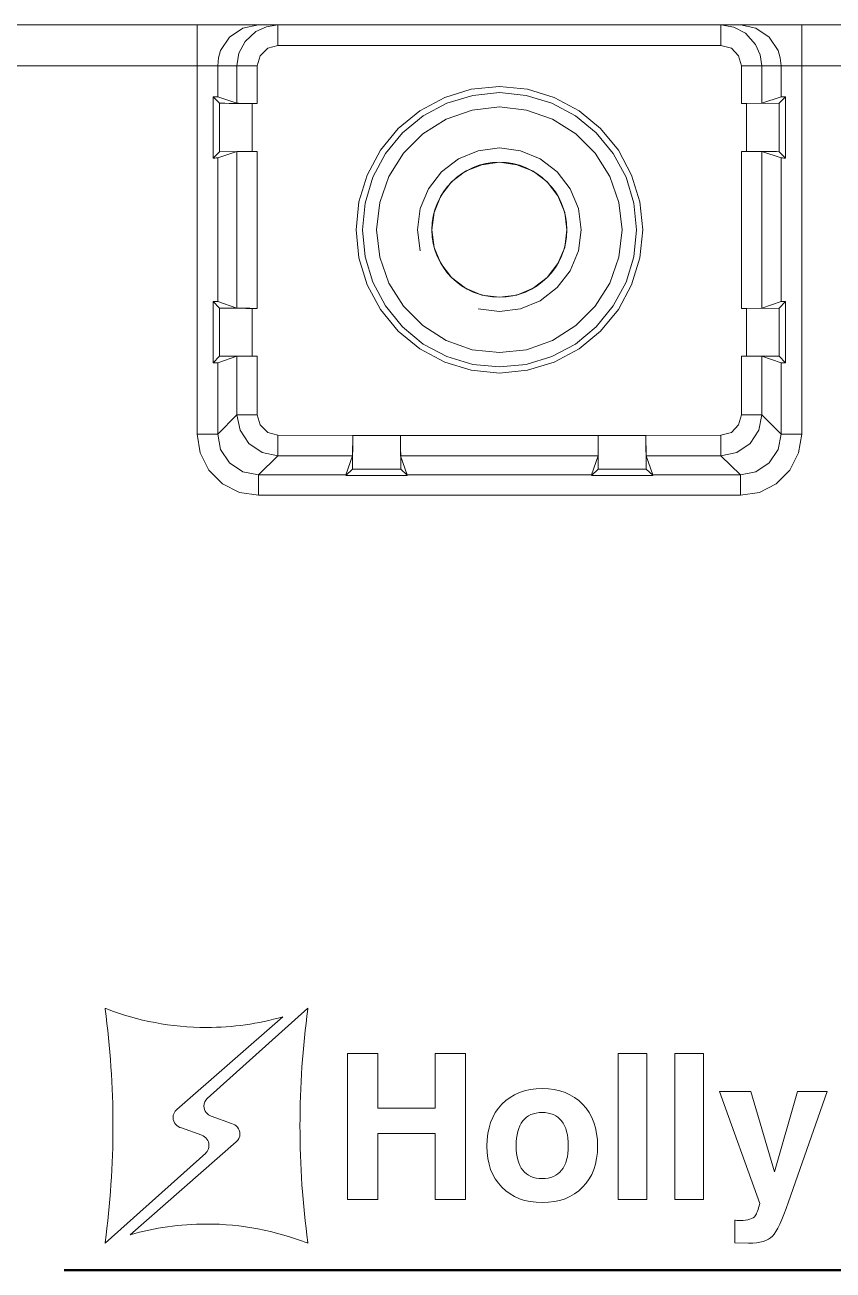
# Model space of a CAD drawing. Header units: millimetres. Extents: x 33157 to 59611, y -29750 to 1750.
# Drawn here: x 54873.11 to 54892.86, y -3081.61 to -3051.2 of the extents above; entities that cross this region are included whole.
import ezdxf

# ---------------------------------------------------------------- set-up
doc = ezdxf.new("R2010")
doc.units = ezdxf.units.MM
doc.layers.add('layer 1', color=7, linetype='Continuous', lineweight=18)
doc.layers.add('RERONGQIANJIDXF_CONTINUOUS_LINE', color=7, linetype='Continuous', lineweight=18)

msp = doc.modelspace()

# ---------------------------------------------------------------- linework, layer by layer
at = {"layer": 'layer 1', "lineweight": 9}
for p, q in [((54877.324, -3051.201), (54877.324, -3061.196)), ((54879.291, -3051.201), (54879.291, -3051.701)), ((54890.123, -3051.201), (54890.123, -3051.701)), ((54892.099, -3051.201), (54892.099, -3061.196)), ((54877.825, -3052.201), (54877.825, -3052.956)), ((54878.29, -3052.201), (54878.29, -3053.114)), ((54878.79, -3052.201), (54878.79, -3053.123)), ((54890.624, -3052.201), (54890.624, -3053.123)), ((54891.124, -3052.201), (54891.124, -3053.114)), ((54891.598, -3052.201), (54891.598, -3052.956)), ((54877.71, -3052.956), (54877.71, -3054.457)), ((54891.703, -3052.956), (54891.703, -3054.457)), ((54877.868, -3053.114), (54877.868, -3054.299)), ((54878.667, -3053.123), (54878.667, -3054.29)), ((54890.747, -3053.123), (54890.747, -3054.29)), ((54891.545, -3053.114), (54891.545, -3054.299)), ((54878.29, -3054.29), (54878.29, -3058.116)), ((54878.79, -3054.29), (54878.79, -3058.125)), ((54890.624, -3054.29), (54890.624, -3058.125)), ((54891.124, -3054.29), (54891.124, -3058.116)), ((54877.825, -3054.448), (54877.825, -3057.958)), ((54891.598, -3054.448), (54891.598, -3057.958)), ((54877.71, -3057.958), (54877.71, -3059.45)), ((54877.868, -3058.116), (54877.868, -3059.292)), ((54878.667, -3058.125), (54878.667, -3059.292)), ((54890.747, -3058.125), (54890.747, -3059.292)), ((54891.545, -3058.116), (54891.545, -3059.292)), ((54891.703, -3057.958), (54891.703, -3059.45)), ((54877.825, -3059.45), (54877.825, -3061.196)), ((54878.29, -3059.292), (54878.29, -3060.722)), ((54878.79, -3059.292), (54878.79, -3060.722)), ((54890.624, -3059.292), (54890.624, -3060.722)), ((54891.124, -3059.292), (54891.124, -3060.722)), ((54891.598, -3059.45), (54891.598, -3061.196)), ((54879.291, -3061.223), (54879.291, -3061.723)), ((54882.293, -3061.231), (54882.293, -3061.723)), ((54887.121, -3061.231), (54887.121, -3062.048)), ((54887.121, -3061.231), (54887.121, -3061.723)), ((54890.123, -3061.223), (54890.123, -3061.723)), ((54878.817, -3062.188), (54878.817, -3062.688)), ((54882.451, -3062.197), (54882.451, -3062.206)), ((54888.455, -3062.197), (54888.455, -3062.206)), ((54890.597, -3062.188), (54890.597, -3062.688))]:
    msp.add_line(p, q, dxfattribs=at)
for points in [[(54854.21, -3051.201), (54854.21, -3051.201), (55050.209, -3051.201), (55050.209, -3051.201)], [(54878.755, -3051.359), (54878.755, -3051.359), (54878.492, -3051.604), (54878.492, -3051.604)], [(54890.966, -3051.675), (54890.966, -3051.675), (54890.72, -3051.403), (54890.72, -3051.403)], [(54890.123, -3051.701), (54890.123, -3051.701), (54879.291, -3051.701), (54879.291, -3051.701)], [(54853.209, -3052.201), (54853.209, -3052.201), (54878.79, -3052.201), (54878.79, -3052.201)], [(54890.624, -3052.201), (54890.624, -3052.201), (54932.796, -3052.201), (54932.796, -3052.201)], [(54877.868, -3053.114), (54877.868, -3053.114), (54877.71, -3052.956), (54877.71, -3052.956)], [(54877.825, -3052.956), (54877.825, -3052.956), (54878.29, -3053.114), (54878.29, -3053.114)], [(54891.598, -3052.956), (54891.598, -3052.956), (54891.124, -3053.114), (54891.124, -3053.114)], [(54891.545, -3053.114), (54891.545, -3053.114), (54891.703, -3052.956), (54891.703, -3052.956)], [(54878.79, -3053.123), (54878.79, -3053.123), (54878.667, -3053.123), (54878.667, -3053.123)], [(54890.624, -3053.123), (54890.624, -3053.123), (54890.747, -3053.123), (54890.747, -3053.123)], [(54890.72, -3053.123), (54890.72, -3053.123), (54891.545, -3053.114), (54891.545, -3053.114)], [(54877.825, -3054.448), (54877.825, -3054.448), (54878.29, -3054.29), (54878.29, -3054.29)], [(54878.694, -3054.29), (54878.694, -3054.29), (54877.868, -3054.299), (54877.868, -3054.299)], [(54878.694, -3054.29), (54878.694, -3054.29), (54878.29, -3054.29), (54878.29, -3054.29)], [(54878.79, -3054.29), (54878.79, -3054.29), (54878.667, -3054.29), (54878.667, -3054.29)], [(54890.624, -3054.29), (54890.624, -3054.29), (54890.747, -3054.29), (54890.747, -3054.29)], [(54891.598, -3054.448), (54891.598, -3054.448), (54891.124, -3054.29), (54891.124, -3054.29)], [(54877.868, -3054.299), (54877.868, -3054.299), (54877.71, -3054.457), (54877.71, -3054.457)], [(54891.545, -3054.299), (54891.545, -3054.299), (54891.703, -3054.457), (54891.703, -3054.457)], [(54877.868, -3058.116), (54877.868, -3058.116), (54877.71, -3057.958), (54877.71, -3057.958)], [(54877.825, -3057.958), (54877.825, -3057.958), (54878.29, -3058.116), (54878.29, -3058.116)], [(54878.79, -3058.125), (54878.79, -3058.125), (54878.667, -3058.125), (54878.667, -3058.125)], [(54890.624, -3058.125), (54890.624, -3058.125), (54890.747, -3058.125), (54890.747, -3058.125)], [(54890.72, -3058.125), (54890.72, -3058.125), (54891.545, -3058.116), (54891.545, -3058.116)], [(54890.72, -3058.125), (54890.72, -3058.125), (54891.124, -3058.116), (54891.124, -3058.116)], [(54891.598, -3057.958), (54891.598, -3057.958), (54891.124, -3058.116), (54891.124, -3058.116)], [(54891.545, -3058.116), (54891.545, -3058.116), (54891.703, -3057.958), (54891.703, -3057.958)], [(54877.868, -3059.292), (54877.868, -3059.292), (54877.71, -3059.45), (54877.71, -3059.45)], [(54877.825, -3059.45), (54877.825, -3059.45), (54878.29, -3059.292), (54878.29, -3059.292)], [(54878.694, -3059.292), (54878.694, -3059.292), (54877.868, -3059.292), (54877.868, -3059.292)], [(54878.694, -3059.292), (54878.694, -3059.292), (54878.29, -3059.292), (54878.29, -3059.292)], [(54878.79, -3059.292), (54878.79, -3059.292), (54878.667, -3059.292), (54878.667, -3059.292)], [(54890.624, -3059.292), (54890.624, -3059.292), (54890.747, -3059.292), (54890.747, -3059.292)], [(54891.598, -3059.45), (54891.598, -3059.45), (54891.124, -3059.292), (54891.124, -3059.292)], [(54891.545, -3059.292), (54891.545, -3059.292), (54891.703, -3059.45), (54891.703, -3059.45)], [(54878.29, -3060.722), (54878.29, -3060.722), (54877.825, -3061.196), (54877.825, -3061.196)], [(54878.79, -3060.722), (54878.79, -3060.722), (54878.29, -3060.722), (54878.29, -3060.722)], [(54890.624, -3060.722), (54890.624, -3060.722), (54891.124, -3060.722), (54891.124, -3060.722)], [(54891.124, -3060.722), (54891.124, -3060.722), (54891.598, -3061.196), (54891.598, -3061.196)], [(54877.324, -3061.196), (54877.324, -3061.196), (54877.825, -3061.196), (54877.825, -3061.196)], [(54879.291, -3061.223), (54879.291, -3061.223), (54881.125, -3061.231), (54881.125, -3061.231)], [(54881.125, -3061.231), (54881.125, -3061.231), (54888.289, -3061.231), (54888.289, -3061.231)], [(54881.117, -3062.048), (54881.117, -3062.048), (54881.125, -3061.231), (54881.125, -3061.231)], [(54881.125, -3061.231), (54881.125, -3061.231), (54881.117, -3061.723), (54881.117, -3061.723)], [(54882.293, -3061.231), (54882.293, -3061.231), (54882.302, -3062.048), (54882.302, -3062.048)], [(54888.289, -3061.231), (54888.289, -3061.231), (54890.123, -3061.223), (54890.123, -3061.223)], [(54888.289, -3061.231), (54888.289, -3061.231), (54888.297, -3062.048), (54888.297, -3062.048)], [(54888.289, -3061.231), (54888.289, -3061.231), (54888.297, -3061.723), (54888.297, -3061.723)], [(54892.099, -3061.196), (54892.099, -3061.196), (54891.598, -3061.196), (54891.598, -3061.196)], [(54879.291, -3061.723), (54879.291, -3061.723), (54878.817, -3062.188), (54878.817, -3062.188)], [(54879.291, -3061.723), (54879.291, -3061.723), (54881.117, -3061.723), (54881.117, -3061.723)], [(54880.959, -3062.188), (54880.959, -3062.188), (54881.117, -3061.723), (54881.117, -3061.723)], [(54882.293, -3061.723), (54882.293, -3061.723), (54887.121, -3061.723), (54887.121, -3061.723)], [(54882.451, -3062.188), (54882.451, -3062.188), (54882.293, -3061.723), (54882.293, -3061.723)], [(54886.963, -3062.188), (54886.963, -3062.188), (54887.121, -3061.723), (54887.121, -3061.723)], [(54888.297, -3061.723), (54888.297, -3061.723), (54890.123, -3061.723), (54890.123, -3061.723)], [(54888.455, -3062.188), (54888.455, -3062.188), (54888.297, -3061.723), (54888.297, -3061.723)], [(54890.123, -3061.723), (54890.123, -3061.723), (54890.597, -3062.188), (54890.597, -3062.188)], [(54878.817, -3062.188), (54878.817, -3062.188), (54880.959, -3062.188), (54880.959, -3062.188)], [(54881.117, -3062.048), (54881.117, -3062.048), (54880.959, -3062.206), (54880.959, -3062.206)], [(54881.117, -3062.048), (54881.117, -3062.048), (54882.302, -3062.048), (54882.302, -3062.048)], [(54882.302, -3062.048), (54882.302, -3062.048), (54882.451, -3062.197), (54882.451, -3062.197)], [(54882.451, -3062.188), (54882.451, -3062.188), (54886.963, -3062.188), (54886.963, -3062.188)], [(54887.121, -3062.048), (54887.121, -3062.048), (54886.963, -3062.206), (54886.963, -3062.206)], [(54887.121, -3062.048), (54887.121, -3062.048), (54888.297, -3062.048), (54888.297, -3062.048)], [(54888.297, -3062.048), (54888.297, -3062.048), (54888.455, -3062.197), (54888.455, -3062.197)], [(54888.455, -3062.188), (54888.455, -3062.188), (54890.597, -3062.188), (54890.597, -3062.188)], [(54880.959, -3062.206), (54880.959, -3062.206), (54882.451, -3062.206), (54882.451, -3062.206)], [(54886.963, -3062.206), (54886.963, -3062.206), (54888.455, -3062.206), (54888.455, -3062.206)], [(54878.817, -3062.688), (54878.817, -3062.688), (54890.597, -3062.688), (54890.597, -3062.688)]]:
    msp.add_open_spline(points, degree=3, dxfattribs=at)
for points, knots in [([(54878.817, -3051.201), (54878.817, -3051.201), (54878.439, -3051.28), (54878.439, -3051.28), (54878.439, -3051.28), (54878.114, -3051.499), (54878.114, -3051.499), (54878.114, -3051.499), (54877.895, -3051.824), (54877.895, -3051.824)], [0, 0, 0, 0, 162412.070765, 162412.070765, 162412.070765, 324824.14153, 324824.14153, 324824.14153, 487236.212295, 487236.212295, 487236.212295, 487236.212295]), ([(54879.291, -3051.201), (54879.291, -3051.201), (54879.018, -3051.245), (54879.018, -3051.245), (54879.018, -3051.245), (54878.755, -3051.359), (54878.755, -3051.359)], [0, 0, 0, 0, 176241.210735, 176241.210735, 176241.210735, 352482.421469, 352482.421469, 352482.421469, 352482.421469]), ([(54890.72, -3051.403), (54890.72, -3051.403), (54890.439, -3051.253), (54890.439, -3051.253), (54890.439, -3051.253), (54890.123, -3051.201), (54890.123, -3051.201)], [0, 0, 0, 0, 176276.823762, 176276.823762, 176276.823762, 352553.647524, 352553.647524, 352553.647524, 352553.647524]), ([(54891.519, -3051.824), (54891.519, -3051.824), (54891.3, -3051.499), (54891.3, -3051.499), (54891.3, -3051.499), (54890.975, -3051.28), (54890.975, -3051.28), (54890.975, -3051.28), (54890.597, -3051.201), (54890.597, -3051.201)], [0, 0, 0, 0, 162449.290306, 162449.290306, 162449.290306, 324898.580613, 324898.580613, 324898.580613, 487347.870919, 487347.870919, 487347.870919, 487347.870919]), ([(54877.825, -3052.201), (54877.825, -3052.201), (54877.842, -3052.008), (54877.842, -3052.008), (54877.842, -3052.008), (54877.895, -3051.824), (54877.895, -3051.824)], [0, 0, 0, 0, 176239.038238, 176239.038238, 176239.038238, 352478.076477, 352478.076477, 352478.076477, 352478.076477]), ([(54878.492, -3051.604), (54878.492, -3051.604), (54878.342, -3051.894), (54878.342, -3051.894), (54878.342, -3051.894), (54878.29, -3052.201), (54878.29, -3052.201)], [0, 0, 0, 0, 176240.123689, 176240.123689, 176240.123689, 352480.247379, 352480.247379, 352480.247379, 352480.247379]), ([(54879.291, -3051.701), (54879.291, -3051.701), (54879.045, -3051.771), (54879.045, -3051.771), (54879.045, -3051.771), (54878.86, -3051.955), (54878.86, -3051.955), (54878.86, -3051.955), (54878.79, -3052.201), (54878.79, -3052.201)], [0, 0, 0, 0, 162414.924442, 162414.924442, 162414.924442, 324829.848883, 324829.848883, 324829.848883, 487244.773325, 487244.773325, 487244.773325, 487244.773325]), ([(54890.624, -3052.201), (54890.624, -3052.201), (54890.553, -3051.955), (54890.553, -3051.955), (54890.553, -3051.955), (54890.378, -3051.771), (54890.378, -3051.771), (54890.378, -3051.771), (54890.123, -3051.701), (54890.123, -3051.701)], [0, 0, 0, 0, 162448.20062, 162448.20062, 162448.20062, 324896.401241, 324896.401241, 324896.401241, 487344.601861, 487344.601861, 487344.601861, 487344.601861]), ([(54891.124, -3052.201), (54891.124, -3052.201), (54891.08, -3051.929), (54891.08, -3051.929), (54891.08, -3051.929), (54890.966, -3051.675), (54890.966, -3051.675)], [0, 0, 0, 0, 176280.025375, 176280.025375, 176280.025375, 352560.05075, 352560.05075, 352560.05075, 352560.05075]), ([(54891.598, -3052.201), (54891.598, -3052.201), (54891.572, -3052.008), (54891.572, -3052.008), (54891.572, -3052.008), (54891.519, -3051.824), (54891.519, -3051.824)], [0, 0, 0, 0, 176281.794972, 176281.794972, 176281.794972, 352563.589944, 352563.589944, 352563.589944, 352563.589944]), ([(54888.21, -3056.203), (54888.21, -3056.203), (54888.139, -3055.518), (54888.139, -3055.518), (54888.139, -3055.518), (54887.937, -3054.869), (54887.937, -3054.869), (54887.937, -3054.869), (54887.621, -3054.263), (54887.621, -3054.263), (54887.621, -3054.263), (54887.182, -3053.728), (54887.182, -3053.728), (54887.182, -3053.728), (54886.656, -3053.298), (54886.656, -3053.298), (54886.656, -3053.298), (54886.05, -3052.973), (54886.05, -3052.973), (54886.05, -3052.973), (54885.392, -3052.772), (54885.392, -3052.772), (54885.392, -3052.772), (54884.707, -3052.701), (54884.707, -3052.701), (54884.707, -3052.701), (54884.022, -3052.772), (54884.022, -3052.772), (54884.022, -3052.772), (54883.373, -3052.973), (54883.373, -3052.973), (54883.373, -3052.973), (54882.767, -3053.298), (54882.767, -3053.298), (54882.767, -3053.298), (54882.231, -3053.728), (54882.231, -3053.728), (54882.231, -3053.728), (54881.801, -3054.263), (54881.801, -3054.263), (54881.801, -3054.263), (54881.476, -3054.869), (54881.476, -3054.869), (54881.476, -3054.869), (54881.275, -3055.518), (54881.275, -3055.518), (54881.275, -3055.518), (54881.204, -3056.203), (54881.204, -3056.203), (54881.204, -3056.203), (54881.275, -3056.887), (54881.275, -3056.887), (54881.275, -3056.887), (54881.476, -3057.546), (54881.476, -3057.546), (54881.476, -3057.546), (54881.801, -3058.151), (54881.801, -3058.151), (54881.801, -3058.151), (54882.231, -3058.678), (54882.231, -3058.678), (54882.231, -3058.678), (54882.767, -3059.116), (54882.767, -3059.116), (54882.767, -3059.116), (54883.373, -3059.441), (54883.373, -3059.441), (54883.373, -3059.441), (54884.022, -3059.634), (54884.022, -3059.634), (54884.022, -3059.634), (54884.707, -3059.704), (54884.707, -3059.704), (54884.707, -3059.704), (54885.392, -3059.634), (54885.392, -3059.634), (54885.392, -3059.634), (54886.05, -3059.441), (54886.05, -3059.441), (54886.05, -3059.441), (54886.656, -3059.116), (54886.656, -3059.116), (54886.656, -3059.116), (54887.182, -3058.678), (54887.182, -3058.678), (54887.182, -3058.678), (54887.621, -3058.151), (54887.621, -3058.151), (54887.621, -3058.151), (54887.937, -3057.546), (54887.937, -3057.546), (54887.937, -3057.546), (54888.139, -3056.887), (54888.139, -3056.887), (54888.139, -3056.887), (54888.21, -3056.203), (54888.21, -3056.203)], [0, 0, 0, 0, 138817.053515, 138817.053515, 138817.053515, 277634.10703, 277634.10703, 277634.10703, 416451.160545, 416451.160545, 416451.160545, 555268.21406, 555268.21406, 555268.21406, 694085.267575, 694085.267575, 694085.267575, 832902.32109, 832902.32109, 832902.32109, 971719.374604, 971719.374604, 971719.374604, 1110536.428119, 1110536.428119, 1110536.428119, 1249353.481634, 1249353.481634, 1249353.481634, 1388170.535149, 1388170.535149, 1388170.535149, 1526987.588664, 1526987.588664, 1526987.588664, 1665804.642179, 1665804.642179, 1665804.642179, 1804621.695694, 1804621.695694, 1804621.695694, 1943438.749209, 1943438.749209, 1943438.749209, 2082255.802724, 2082255.802724, 2082255.802724, 2221072.856239, 2221072.856239, 2221072.856239, 2359889.909754, 2359889.909754, 2359889.909754, 2498706.963269, 2498706.963269, 2498706.963269, 2637524.016784, 2637524.016784, 2637524.016784, 2776341.070298, 2776341.070298, 2776341.070298, 2915158.123813, 2915158.123813, 2915158.123813, 3053975.177328, 3053975.177328, 3053975.177328, 3192792.230843, 3192792.230843, 3192792.230843, 3331609.284358, 3331609.284358, 3331609.284358, 3470426.337873, 3470426.337873, 3470426.337873, 3609243.391388, 3609243.391388, 3609243.391388, 3748060.444903, 3748060.444903, 3748060.444903, 3886877.498418, 3886877.498418, 3886877.498418, 4025694.551933, 4025694.551933, 4025694.551933, 4164511.605448, 4164511.605448, 4164511.605448, 4303328.658963, 4303328.658963, 4303328.658963, 4442145.712478, 4442145.712478, 4442145.712478, 4442145.712478]), ([(54877.825, -3052.956), (54877.825, -3052.956), (54877.816, -3052.956), (54877.816, -3052.956), (54877.816, -3052.956), (54877.789, -3052.956), (54877.789, -3052.956), (54877.789, -3052.956), (54877.754, -3052.956), (54877.754, -3052.956), (54877.754, -3052.956), (54877.71, -3052.956), (54877.71, -3052.956)], [0, 0, 0, 0, 156276.745667, 156276.745667, 156276.745667, 312553.491334, 312553.491334, 312553.491334, 468830.237002, 468830.237002, 468830.237002, 625106.982669, 625106.982669, 625106.982669, 625106.982669]), ([(54888.06, -3056.203), (54888.06, -3056.203), (54887.99, -3055.554), (54887.99, -3055.554), (54887.99, -3055.554), (54887.806, -3054.922), (54887.806, -3054.922), (54887.806, -3054.922), (54887.49, -3054.342), (54887.49, -3054.342), (54887.49, -3054.342), (54887.077, -3053.834), (54887.077, -3053.834), (54887.077, -3053.834), (54886.568, -3053.421), (54886.568, -3053.421), (54886.568, -3053.421), (54885.989, -3053.114), (54885.989, -3053.114), (54885.989, -3053.114), (54885.365, -3052.921), (54885.365, -3052.921), (54885.365, -3052.921), (54884.707, -3052.851), (54884.707, -3052.851), (54884.707, -3052.851), (54884.057, -3052.921), (54884.057, -3052.921), (54884.057, -3052.921), (54883.425, -3053.114), (54883.425, -3053.114), (54883.425, -3053.114), (54882.846, -3053.421), (54882.846, -3053.421), (54882.846, -3053.421), (54882.337, -3053.834), (54882.337, -3053.834), (54882.337, -3053.834), (54881.924, -3054.342), (54881.924, -3054.342), (54881.924, -3054.342), (54881.617, -3054.922), (54881.617, -3054.922), (54881.617, -3054.922), (54881.424, -3055.554), (54881.424, -3055.554), (54881.424, -3055.554), (54881.362, -3056.203), (54881.362, -3056.203), (54881.362, -3056.203), (54881.424, -3056.861), (54881.424, -3056.861), (54881.424, -3056.861), (54881.617, -3057.484), (54881.617, -3057.484), (54881.617, -3057.484), (54881.924, -3058.063), (54881.924, -3058.063), (54881.924, -3058.063), (54882.337, -3058.572), (54882.337, -3058.572), (54882.337, -3058.572), (54882.846, -3058.994), (54882.846, -3058.994), (54882.846, -3058.994), (54883.425, -3059.301), (54883.425, -3059.301), (54883.425, -3059.301), (54884.057, -3059.494), (54884.057, -3059.494), (54884.057, -3059.494), (54884.707, -3059.555), (54884.707, -3059.555), (54884.707, -3059.555), (54885.365, -3059.494), (54885.365, -3059.494), (54885.365, -3059.494), (54885.989, -3059.301), (54885.989, -3059.301), (54885.989, -3059.301), (54886.568, -3058.994), (54886.568, -3058.994), (54886.568, -3058.994), (54887.077, -3058.572), (54887.077, -3058.572), (54887.077, -3058.572), (54887.49, -3058.063), (54887.49, -3058.063), (54887.49, -3058.063), (54887.806, -3057.484), (54887.806, -3057.484), (54887.806, -3057.484), (54887.99, -3056.861), (54887.99, -3056.861), (54887.99, -3056.861), (54888.06, -3056.203), (54888.06, -3056.203)], [0, 0, 0, 0, 138817.597122, 138817.597122, 138817.597122, 277635.194245, 277635.194245, 277635.194245, 416452.791367, 416452.791367, 416452.791367, 555270.388489, 555270.388489, 555270.388489, 694087.985612, 694087.985612, 694087.985612, 832905.582734, 832905.582734, 832905.582734, 971723.179857, 971723.179857, 971723.179857, 1110540.776979, 1110540.776979, 1110540.776979, 1249358.374101, 1249358.374101, 1249358.374101, 1388175.971224, 1388175.971224, 1388175.971224, 1526993.568346, 1526993.568346, 1526993.568346, 1665811.165468, 1665811.165468, 1665811.165468, 1804628.762591, 1804628.762591, 1804628.762591, 1943446.359713, 1943446.359713, 1943446.359713, 2082263.956835, 2082263.956835, 2082263.956835, 2221081.553958, 2221081.553958, 2221081.553958, 2359899.15108, 2359899.15108, 2359899.15108, 2498716.748202, 2498716.748202, 2498716.748202, 2637534.345325, 2637534.345325, 2637534.345325, 2776351.942447, 2776351.942447, 2776351.942447, 2915169.53957, 2915169.53957, 2915169.53957, 3053987.136692, 3053987.136692, 3053987.136692, 3192804.733814, 3192804.733814, 3192804.733814, 3331622.330937, 3331622.330937, 3331622.330937, 3470439.928059, 3470439.928059, 3470439.928059, 3609257.525181, 3609257.525181, 3609257.525181, 3748075.122304, 3748075.122304, 3748075.122304, 3886892.719426, 3886892.719426, 3886892.719426, 4025710.316548, 4025710.316548, 4025710.316548, 4164527.913671, 4164527.913671, 4164527.913671, 4303345.510793, 4303345.510793, 4303345.510793, 4442163.107916, 4442163.107916, 4442163.107916, 4442163.107916]), ([(54891.703, -3052.956), (54891.703, -3052.956), (54891.66, -3052.956), (54891.66, -3052.956), (54891.66, -3052.956), (54891.624, -3052.956), (54891.624, -3052.956), (54891.624, -3052.956), (54891.607, -3052.956), (54891.607, -3052.956), (54891.607, -3052.956), (54891.598, -3052.956), (54891.598, -3052.956)], [0, 0, 0, 0, 156314.998592, 156314.998592, 156314.998592, 312629.997183, 312629.997183, 312629.997183, 468944.995775, 468944.995775, 468944.995775, 625259.994367, 625259.994367, 625259.994367, 625259.994367]), ([(54877.868, -3053.114), (54877.868, -3053.114), (54877.886, -3053.114), (54877.886, -3053.114), (54877.886, -3053.114), (54877.93, -3053.114), (54877.93, -3053.114), (54877.93, -3053.114), (54878, -3053.114), (54878, -3053.114), (54878, -3053.114), (54878.105, -3053.123), (54878.105, -3053.123), (54878.105, -3053.123), (54878.228, -3053.123), (54878.228, -3053.123), (54878.228, -3053.123), (54878.36, -3053.123), (54878.36, -3053.123), (54878.36, -3053.123), (54878.509, -3053.123), (54878.509, -3053.123), (54878.509, -3053.123), (54878.667, -3053.123), (54878.667, -3053.123)], [0, 0, 0, 0, 146295.601816, 146295.601816, 146295.601816, 292591.203632, 292591.203632, 292591.203632, 438886.805448, 438886.805448, 438886.805448, 585182.407264, 585182.407264, 585182.407264, 731478.00908, 731478.00908, 731478.00908, 877773.610896, 877773.610896, 877773.610896, 1024069.212712, 1024069.212712, 1024069.212712, 1170364.814528, 1170364.814528, 1170364.814528, 1170364.814528]), ([(54878.29, -3053.114), (54878.29, -3053.114), (54878.307, -3053.114), (54878.307, -3053.114), (54878.307, -3053.114), (54878.334, -3053.114), (54878.334, -3053.114), (54878.334, -3053.114), (54878.378, -3053.123), (54878.378, -3053.123), (54878.378, -3053.123), (54878.448, -3053.123), (54878.448, -3053.123), (54878.448, -3053.123), (54878.518, -3053.123), (54878.518, -3053.123), (54878.518, -3053.123), (54878.606, -3053.123), (54878.606, -3053.123), (54878.606, -3053.123), (54878.694, -3053.123), (54878.694, -3053.123), (54878.694, -3053.123), (54878.79, -3053.123), (54878.79, -3053.123)], [0, 0, 0, 0, 146296.590561, 146296.590561, 146296.590561, 292593.181123, 292593.181123, 292593.181123, 438889.771684, 438889.771684, 438889.771684, 585186.362245, 585186.362245, 585186.362245, 731482.952807, 731482.952807, 731482.952807, 877779.543368, 877779.543368, 877779.543368, 1024076.133929, 1024076.133929, 1024076.133929, 1170372.724491, 1170372.724491, 1170372.724491, 1170372.724491]), ([(54887.709, -3056.203), (54887.709, -3056.203), (54887.63, -3055.536), (54887.63, -3055.536), (54887.63, -3055.536), (54887.411, -3054.904), (54887.411, -3054.904), (54887.411, -3054.904), (54887.051, -3054.334), (54887.051, -3054.334), (54887.051, -3054.334), (54886.577, -3053.86), (54886.577, -3053.86), (54886.577, -3053.86), (54886.006, -3053.5), (54886.006, -3053.5), (54886.006, -3053.5), (54885.374, -3053.281), (54885.374, -3053.281), (54885.374, -3053.281), (54884.707, -3053.202), (54884.707, -3053.202), (54884.707, -3053.202), (54884.04, -3053.281), (54884.04, -3053.281), (54884.04, -3053.281), (54883.408, -3053.5), (54883.408, -3053.5), (54883.408, -3053.5), (54882.837, -3053.86), (54882.837, -3053.86), (54882.837, -3053.86), (54882.363, -3054.334), (54882.363, -3054.334), (54882.363, -3054.334), (54882.003, -3054.904), (54882.003, -3054.904), (54882.003, -3054.904), (54881.784, -3055.536), (54881.784, -3055.536), (54881.784, -3055.536), (54881.705, -3056.203), (54881.705, -3056.203), (54881.705, -3056.203), (54881.784, -3056.87), (54881.784, -3056.87), (54881.784, -3056.87), (54882.003, -3057.511), (54882.003, -3057.511), (54882.003, -3057.511), (54882.363, -3058.072), (54882.363, -3058.072), (54882.363, -3058.072), (54882.837, -3058.546), (54882.837, -3058.546), (54882.837, -3058.546), (54883.408, -3058.906), (54883.408, -3058.906), (54883.408, -3058.906), (54884.04, -3059.134), (54884.04, -3059.134), (54884.04, -3059.134), (54884.707, -3059.204), (54884.707, -3059.204), (54884.707, -3059.204), (54885.374, -3059.134), (54885.374, -3059.134), (54885.374, -3059.134), (54886.006, -3058.906), (54886.006, -3058.906), (54886.006, -3058.906), (54886.577, -3058.546), (54886.577, -3058.546), (54886.577, -3058.546), (54887.051, -3058.072), (54887.051, -3058.072), (54887.051, -3058.072), (54887.411, -3057.511), (54887.411, -3057.511), (54887.411, -3057.511), (54887.63, -3056.87), (54887.63, -3056.87), (54887.63, -3056.87), (54887.709, -3056.203), (54887.709, -3056.203)], [0, 0, 0, 0, 139175.397311, 139175.397311, 139175.397311, 278350.794621, 278350.794621, 278350.794621, 417526.191932, 417526.191932, 417526.191932, 556701.589242, 556701.589242, 556701.589242, 695876.986553, 695876.986553, 695876.986553, 835052.383864, 835052.383864, 835052.383864, 974227.781174, 974227.781174, 974227.781174, 1113403.178485, 1113403.178485, 1113403.178485, 1252578.575795, 1252578.575795, 1252578.575795, 1391753.973106, 1391753.973106, 1391753.973106, 1530929.370417, 1530929.370417, 1530929.370417, 1670104.767727, 1670104.767727, 1670104.767727, 1809280.165038, 1809280.165038, 1809280.165038, 1948455.562348, 1948455.562348, 1948455.562348, 2087630.959659, 2087630.959659, 2087630.959659, 2226806.356969, 2226806.356969, 2226806.356969, 2365981.75428, 2365981.75428, 2365981.75428, 2505157.151591, 2505157.151591, 2505157.151591, 2644332.548901, 2644332.548901, 2644332.548901, 2783507.946212, 2783507.946212, 2783507.946212, 2922683.343522, 2922683.343522, 2922683.343522, 3061858.740833, 3061858.740833, 3061858.740833, 3201034.138144, 3201034.138144, 3201034.138144, 3340209.535454, 3340209.535454, 3340209.535454, 3479384.932765, 3479384.932765, 3479384.932765, 3618560.330075, 3618560.330075, 3618560.330075, 3757735.727386, 3757735.727386, 3757735.727386, 3896911.124697, 3896911.124697, 3896911.124697, 3896911.124697]), ([(54884.189, -3058.134), (54884.189, -3058.134), (54884.707, -3058.204), (54884.707, -3058.204), (54884.707, -3058.204), (54885.225, -3058.134), (54885.225, -3058.134), (54885.225, -3058.134), (54885.708, -3057.941), (54885.708, -3057.941), (54885.708, -3057.941), (54886.12, -3057.616), (54886.12, -3057.616), (54886.12, -3057.616), (54886.436, -3057.203), (54886.436, -3057.203), (54886.436, -3057.203), (54886.638, -3056.721), (54886.638, -3056.721), (54886.638, -3056.721), (54886.708, -3056.203), (54886.708, -3056.203), (54886.708, -3056.203), (54886.638, -3055.685), (54886.638, -3055.685), (54886.638, -3055.685), (54886.436, -3055.203), (54886.436, -3055.203), (54886.436, -3055.203), (54886.12, -3054.79), (54886.12, -3054.79), (54886.12, -3054.79), (54885.708, -3054.474), (54885.708, -3054.474), (54885.708, -3054.474), (54885.225, -3054.272), (54885.225, -3054.272), (54885.225, -3054.272), (54884.707, -3054.202), (54884.707, -3054.202), (54884.707, -3054.202), (54884.189, -3054.272), (54884.189, -3054.272), (54884.189, -3054.272), (54883.706, -3054.474), (54883.706, -3054.474), (54883.706, -3054.474), (54883.294, -3054.79), (54883.294, -3054.79), (54883.294, -3054.79), (54882.978, -3055.203), (54882.978, -3055.203), (54882.978, -3055.203), (54882.776, -3055.685), (54882.776, -3055.685), (54882.776, -3055.685), (54882.705, -3056.203), (54882.705, -3056.203), (54882.705, -3056.203), (54882.776, -3056.721), (54882.776, -3056.721)], [0, 0, 0, 0, 140324.421163, 140324.421163, 140324.421163, 280648.842325, 280648.842325, 280648.842325, 420973.263488, 420973.263488, 420973.263488, 561297.684651, 561297.684651, 561297.684651, 701622.105814, 701622.105814, 701622.105814, 841946.526976, 841946.526976, 841946.526976, 982270.948139, 982270.948139, 982270.948139, 1122595.369302, 1122595.369302, 1122595.369302, 1262919.790465, 1262919.790465, 1262919.790465, 1403244.211627, 1403244.211627, 1403244.211627, 1543568.63279, 1543568.63279, 1543568.63279, 1683893.053953, 1683893.053953, 1683893.053953, 1824217.475116, 1824217.475116, 1824217.475116, 1964541.896278, 1964541.896278, 1964541.896278, 2104866.317441, 2104866.317441, 2104866.317441, 2245190.738604, 2245190.738604, 2245190.738604, 2385515.159766, 2385515.159766, 2385515.159766, 2525839.580929, 2525839.580929, 2525839.580929, 2666164.002092, 2666164.002092, 2666164.002092, 2806488.423255, 2806488.423255, 2806488.423255, 2806488.423255]), ([(54891.124, -3054.29), (54891.124, -3054.29), (54891.115, -3054.29), (54891.115, -3054.29), (54891.115, -3054.29), (54891.08, -3054.29), (54891.08, -3054.29), (54891.08, -3054.29), (54891.036, -3054.29), (54891.036, -3054.29), (54891.036, -3054.29), (54890.975, -3054.29), (54890.975, -3054.29), (54890.975, -3054.29), (54890.896, -3054.29), (54890.896, -3054.29), (54890.896, -3054.29), (54890.808, -3054.29), (54890.808, -3054.29), (54890.808, -3054.29), (54890.72, -3054.29), (54890.72, -3054.29), (54890.72, -3054.29), (54890.624, -3054.29), (54890.624, -3054.29)], [0, 0, 0, 0, 146330.758639, 146330.758639, 146330.758639, 292661.517277, 292661.517277, 292661.517277, 438992.275916, 438992.275916, 438992.275916, 585323.034555, 585323.034555, 585323.034555, 731653.793194, 731653.793194, 731653.793194, 877984.551832, 877984.551832, 877984.551832, 1024315.310471, 1024315.310471, 1024315.310471, 1170646.06911, 1170646.06911, 1170646.06911, 1170646.06911]), ([(54891.545, -3054.299), (54891.545, -3054.299), (54891.537, -3054.299), (54891.537, -3054.299), (54891.537, -3054.299), (54891.484, -3054.29), (54891.484, -3054.29), (54891.484, -3054.29), (54891.414, -3054.29), (54891.414, -3054.29), (54891.414, -3054.29), (54891.308, -3054.29), (54891.308, -3054.29), (54891.308, -3054.29), (54891.194, -3054.29), (54891.194, -3054.29), (54891.194, -3054.29), (54891.054, -3054.29), (54891.054, -3054.29), (54891.054, -3054.29), (54890.905, -3054.29), (54890.905, -3054.29), (54890.905, -3054.29), (54890.747, -3054.29), (54890.747, -3054.29)], [0, 0, 0, 0, 146331.588872, 146331.588872, 146331.588872, 292663.177743, 292663.177743, 292663.177743, 438994.766615, 438994.766615, 438994.766615, 585326.355486, 585326.355486, 585326.355486, 731657.944358, 731657.944358, 731657.944358, 877989.533229, 877989.533229, 877989.533229, 1024321.122101, 1024321.122101, 1024321.122101, 1170652.710973, 1170652.710973, 1170652.710973, 1170652.710973]), ([(54877.71, -3054.457), (54877.71, -3054.457), (54877.754, -3054.457), (54877.754, -3054.457), (54877.754, -3054.457), (54877.789, -3054.448), (54877.789, -3054.448), (54877.789, -3054.448), (54877.816, -3054.448), (54877.816, -3054.448), (54877.816, -3054.448), (54877.825, -3054.448), (54877.825, -3054.448)], [0, 0, 0, 0, 156278.896219, 156278.896219, 156278.896219, 312557.792438, 312557.792438, 312557.792438, 468836.688658, 468836.688658, 468836.688658, 625115.584877, 625115.584877, 625115.584877, 625115.584877]), ([(54886.357, -3056.203), (54886.357, -3056.203), (54886.305, -3055.782), (54886.305, -3055.782), (54886.305, -3055.782), (54886.138, -3055.378), (54886.138, -3055.378), (54886.138, -3055.378), (54885.874, -3055.036), (54885.874, -3055.036), (54885.874, -3055.036), (54885.532, -3054.773), (54885.532, -3054.773), (54885.532, -3054.773), (54885.137, -3054.615), (54885.137, -3054.615), (54885.137, -3054.615), (54884.707, -3054.553), (54884.707, -3054.553), (54884.707, -3054.553), (54884.277, -3054.615), (54884.277, -3054.615), (54884.277, -3054.615), (54883.882, -3054.773), (54883.882, -3054.773), (54883.882, -3054.773), (54883.539, -3055.036), (54883.539, -3055.036), (54883.539, -3055.036), (54883.276, -3055.378), (54883.276, -3055.378), (54883.276, -3055.378), (54883.118, -3055.782), (54883.118, -3055.782), (54883.118, -3055.782), (54883.057, -3056.203), (54883.057, -3056.203), (54883.057, -3056.203), (54883.118, -3056.633), (54883.118, -3056.633), (54883.118, -3056.633), (54883.276, -3057.028), (54883.276, -3057.028), (54883.276, -3057.028), (54883.539, -3057.37), (54883.539, -3057.37), (54883.539, -3057.37), (54883.882, -3057.633), (54883.882, -3057.633), (54883.882, -3057.633), (54884.277, -3057.8), (54884.277, -3057.8), (54884.277, -3057.8), (54884.707, -3057.853), (54884.707, -3057.853), (54884.707, -3057.853), (54885.137, -3057.8), (54885.137, -3057.8), (54885.137, -3057.8), (54885.532, -3057.633), (54885.532, -3057.633), (54885.532, -3057.633), (54885.874, -3057.37), (54885.874, -3057.37), (54885.874, -3057.37), (54886.138, -3057.028), (54886.138, -3057.028), (54886.138, -3057.028), (54886.305, -3056.633), (54886.305, -3056.633), (54886.305, -3056.633), (54886.357, -3056.203), (54886.357, -3056.203)], [0, 0, 0, 0, 139655.68657, 139655.68657, 139655.68657, 279311.373139, 279311.373139, 279311.373139, 418967.059709, 418967.059709, 418967.059709, 558622.746278, 558622.746278, 558622.746278, 698278.432848, 698278.432848, 698278.432848, 837934.119418, 837934.119418, 837934.119418, 977589.805987, 977589.805987, 977589.805987, 1117245.492557, 1117245.492557, 1117245.492557, 1256901.179126, 1256901.179126, 1256901.179126, 1396556.865696, 1396556.865696, 1396556.865696, 1536212.552266, 1536212.552266, 1536212.552266, 1675868.238835, 1675868.238835, 1675868.238835, 1815523.925405, 1815523.925405, 1815523.925405, 1955179.611974, 1955179.611974, 1955179.611974, 2094835.298544, 2094835.298544, 2094835.298544, 2234490.985114, 2234490.985114, 2234490.985114, 2374146.671683, 2374146.671683, 2374146.671683, 2513802.358253, 2513802.358253, 2513802.358253, 2653458.044822, 2653458.044822, 2653458.044822, 2793113.731392, 2793113.731392, 2793113.731392, 2932769.417962, 2932769.417962, 2932769.417962, 3072425.104531, 3072425.104531, 3072425.104531, 3212080.791101, 3212080.791101, 3212080.791101, 3351736.47767, 3351736.47767, 3351736.47767, 3351736.47767]), ([(54891.598, -3054.448), (54891.598, -3054.448), (54891.607, -3054.448), (54891.607, -3054.448), (54891.607, -3054.448), (54891.624, -3054.448), (54891.624, -3054.448), (54891.624, -3054.448), (54891.66, -3054.457), (54891.66, -3054.457), (54891.66, -3054.457), (54891.703, -3054.457), (54891.703, -3054.457)], [0, 0, 0, 0, 156317.236252, 156317.236252, 156317.236252, 312634.472504, 312634.472504, 312634.472504, 468951.708755, 468951.708755, 468951.708755, 625268.945007, 625268.945007, 625268.945007, 625268.945007]), ([(54877.825, -3057.958), (54877.825, -3057.958), (54877.816, -3057.958), (54877.816, -3057.958), (54877.816, -3057.958), (54877.789, -3057.958), (54877.789, -3057.958), (54877.789, -3057.958), (54877.754, -3057.958), (54877.754, -3057.958), (54877.754, -3057.958), (54877.71, -3057.958), (54877.71, -3057.958)], [0, 0, 0, 0, 156284.195062, 156284.195062, 156284.195062, 312568.390123, 312568.390123, 312568.390123, 468852.585185, 468852.585185, 468852.585185, 625136.780247, 625136.780247, 625136.780247, 625136.780247]), ([(54877.868, -3058.116), (54877.868, -3058.116), (54877.886, -3058.116), (54877.886, -3058.116), (54877.886, -3058.116), (54877.93, -3058.116), (54877.93, -3058.116), (54877.93, -3058.116), (54878, -3058.116), (54878, -3058.116), (54878, -3058.116), (54878.105, -3058.116), (54878.105, -3058.116), (54878.105, -3058.116), (54878.228, -3058.116), (54878.228, -3058.116), (54878.228, -3058.116), (54878.36, -3058.116), (54878.36, -3058.116), (54878.36, -3058.116), (54878.509, -3058.125), (54878.509, -3058.125), (54878.509, -3058.125), (54878.667, -3058.125), (54878.667, -3058.125)], [0, 0, 0, 0, 146302.568592, 146302.568592, 146302.568592, 292605.137184, 292605.137184, 292605.137184, 438907.705777, 438907.705777, 438907.705777, 585210.274369, 585210.274369, 585210.274369, 731512.842961, 731512.842961, 731512.842961, 877815.411553, 877815.411553, 877815.411553, 1024117.980145, 1024117.980145, 1024117.980145, 1170420.548738, 1170420.548738, 1170420.548738, 1170420.548738]), ([(54878.29, -3058.116), (54878.29, -3058.116), (54878.307, -3058.116), (54878.307, -3058.116), (54878.307, -3058.116), (54878.334, -3058.116), (54878.334, -3058.116), (54878.334, -3058.116), (54878.378, -3058.116), (54878.378, -3058.116), (54878.378, -3058.116), (54878.448, -3058.116), (54878.448, -3058.116), (54878.448, -3058.116), (54878.518, -3058.116), (54878.518, -3058.116), (54878.518, -3058.116), (54878.606, -3058.116), (54878.606, -3058.116), (54878.606, -3058.116), (54878.694, -3058.125), (54878.694, -3058.125), (54878.694, -3058.125), (54878.79, -3058.125), (54878.79, -3058.125)], [0, 0, 0, 0, 146303.555922, 146303.555922, 146303.555922, 292607.111843, 292607.111843, 292607.111843, 438910.667765, 438910.667765, 438910.667765, 585214.223686, 585214.223686, 585214.223686, 731517.779608, 731517.779608, 731517.779608, 877821.335529, 877821.335529, 877821.335529, 1024124.891451, 1024124.891451, 1024124.891451, 1170428.447372, 1170428.447372, 1170428.447372, 1170428.447372]), ([(54891.703, -3057.958), (54891.703, -3057.958), (54891.66, -3057.958), (54891.66, -3057.958), (54891.66, -3057.958), (54891.624, -3057.958), (54891.624, -3057.958), (54891.624, -3057.958), (54891.607, -3057.958), (54891.607, -3057.958), (54891.607, -3057.958), (54891.598, -3057.958), (54891.598, -3057.958)], [0, 0, 0, 0, 156322.44786, 156322.44786, 156322.44786, 312644.895719, 312644.895719, 312644.895719, 468967.343579, 468967.343579, 468967.343579, 625289.791439, 625289.791439, 625289.791439, 625289.791439]), ([(54877.71, -3059.45), (54877.71, -3059.45), (54877.754, -3059.45), (54877.754, -3059.45), (54877.754, -3059.45), (54877.789, -3059.45), (54877.789, -3059.45), (54877.789, -3059.45), (54877.816, -3059.45), (54877.816, -3059.45), (54877.816, -3059.45), (54877.825, -3059.45), (54877.825, -3059.45)], [0, 0, 0, 0, 156286.340148, 156286.340148, 156286.340148, 312572.680296, 312572.680296, 312572.680296, 468859.020444, 468859.020444, 468859.020444, 625145.360592, 625145.360592, 625145.360592, 625145.360592]), ([(54891.124, -3059.292), (54891.124, -3059.292), (54891.115, -3059.292), (54891.115, -3059.292), (54891.115, -3059.292), (54891.08, -3059.292), (54891.08, -3059.292), (54891.08, -3059.292), (54891.036, -3059.292), (54891.036, -3059.292), (54891.036, -3059.292), (54890.975, -3059.292), (54890.975, -3059.292), (54890.975, -3059.292), (54890.896, -3059.292), (54890.896, -3059.292), (54890.896, -3059.292), (54890.808, -3059.292), (54890.808, -3059.292), (54890.808, -3059.292), (54890.72, -3059.292), (54890.72, -3059.292), (54890.72, -3059.292), (54890.624, -3059.292), (54890.624, -3059.292)], [0, 0, 0, 0, 146337.730592, 146337.730592, 146337.730592, 292675.461184, 292675.461184, 292675.461184, 439013.191776, 439013.191776, 439013.191776, 585350.922368, 585350.922368, 585350.922368, 731688.65296, 731688.65296, 731688.65296, 878026.383552, 878026.383552, 878026.383552, 1024364.114143, 1024364.114143, 1024364.114143, 1170701.844735, 1170701.844735, 1170701.844735, 1170701.844735]), ([(54891.545, -3059.292), (54891.545, -3059.292), (54891.537, -3059.292), (54891.537, -3059.292), (54891.537, -3059.292), (54891.484, -3059.292), (54891.484, -3059.292), (54891.484, -3059.292), (54891.414, -3059.292), (54891.414, -3059.292), (54891.414, -3059.292), (54891.308, -3059.292), (54891.308, -3059.292), (54891.308, -3059.292), (54891.194, -3059.292), (54891.194, -3059.292), (54891.194, -3059.292), (54891.054, -3059.292), (54891.054, -3059.292), (54891.054, -3059.292), (54890.905, -3059.292), (54890.905, -3059.292), (54890.905, -3059.292), (54890.747, -3059.292), (54890.747, -3059.292)], [0, 0, 0, 0, 146338.558278, 146338.558278, 146338.558278, 292677.116556, 292677.116556, 292677.116556, 439015.674835, 439015.674835, 439015.674835, 585354.233113, 585354.233113, 585354.233113, 731692.791391, 731692.791391, 731692.791391, 878031.349669, 878031.349669, 878031.349669, 1024369.907947, 1024369.907947, 1024369.907947, 1170708.466225, 1170708.466225, 1170708.466225, 1170708.466225]), ([(54891.598, -3059.45), (54891.598, -3059.45), (54891.607, -3059.45), (54891.607, -3059.45), (54891.607, -3059.45), (54891.624, -3059.45), (54891.624, -3059.45), (54891.624, -3059.45), (54891.66, -3059.45), (54891.66, -3059.45), (54891.66, -3059.45), (54891.703, -3059.45), (54891.703, -3059.45)], [0, 0, 0, 0, 156324.683133, 156324.683133, 156324.683133, 312649.366266, 312649.366266, 312649.366266, 468974.049399, 468974.049399, 468974.049399, 625298.732531, 625298.732531, 625298.732531, 625298.732531]), ([(54878.29, -3060.722), (54878.29, -3060.722), (54878.369, -3061.1), (54878.369, -3061.1), (54878.369, -3061.1), (54878.588, -3061.425), (54878.588, -3061.425), (54878.588, -3061.425), (54878.913, -3061.644), (54878.913, -3061.644), (54878.913, -3061.644), (54879.291, -3061.723), (54879.291, -3061.723)], [0, 0, 0, 0, 156290.54482, 156290.54482, 156290.54482, 312581.08964, 312581.08964, 312581.08964, 468871.634461, 468871.634461, 468871.634461, 625162.179281, 625162.179281, 625162.179281, 625162.179281]), ([(54878.79, -3060.722), (54878.79, -3060.722), (54878.86, -3060.968), (54878.86, -3060.968), (54878.86, -3060.968), (54879.045, -3061.152), (54879.045, -3061.152), (54879.045, -3061.152), (54879.291, -3061.223), (54879.291, -3061.223)], [0, 0, 0, 0, 162427.457821, 162427.457821, 162427.457821, 324854.915641, 324854.915641, 324854.915641, 487282.373462, 487282.373462, 487282.373462, 487282.373462]), ([(54890.123, -3061.723), (54890.123, -3061.723), (54890.51, -3061.644), (54890.51, -3061.644), (54890.51, -3061.644), (54890.834, -3061.425), (54890.834, -3061.425), (54890.834, -3061.425), (54891.045, -3061.1), (54891.045, -3061.1), (54891.045, -3061.1), (54891.124, -3060.722), (54891.124, -3060.722)], [0, 0, 0, 0, 156324.385305, 156324.385305, 156324.385305, 312648.77061, 312648.77061, 312648.77061, 468973.155914, 468973.155914, 468973.155914, 625297.541219, 625297.541219, 625297.541219, 625297.541219]), ([(54890.123, -3061.223), (54890.123, -3061.223), (54890.378, -3061.152), (54890.378, -3061.152), (54890.378, -3061.152), (54890.553, -3060.968), (54890.553, -3060.968), (54890.553, -3060.968), (54890.624, -3060.722), (54890.624, -3060.722)], [0, 0, 0, 0, 162460.72493, 162460.72493, 162460.72493, 324921.449861, 324921.449861, 324921.449861, 487382.174791, 487382.174791, 487382.174791, 487382.174791]), ([(54877.324, -3061.196), (54877.324, -3061.196), (54877.394, -3061.653), (54877.394, -3061.653), (54877.394, -3061.653), (54877.605, -3062.074), (54877.605, -3062.074), (54877.605, -3062.074), (54877.939, -3062.407), (54877.939, -3062.407), (54877.939, -3062.407), (54878.36, -3062.618), (54878.36, -3062.618), (54878.36, -3062.618), (54878.817, -3062.688), (54878.817, -3062.688)], [0, 0, 0, 0, 151983.930055, 151983.930055, 151983.930055, 303967.860111, 303967.860111, 303967.860111, 455951.790166, 455951.790166, 455951.790166, 607935.720221, 607935.720221, 607935.720221, 759919.650277, 759919.650277, 759919.650277, 759919.650277]), ([(54877.825, -3061.196), (54877.825, -3061.196), (54877.895, -3061.574), (54877.895, -3061.574), (54877.895, -3061.574), (54878.114, -3061.898), (54878.114, -3061.898), (54878.114, -3061.898), (54878.439, -3062.118), (54878.439, -3062.118), (54878.439, -3062.118), (54878.817, -3062.188), (54878.817, -3062.188)], [0, 0, 0, 0, 156289.944815, 156289.944815, 156289.944815, 312579.88963, 312579.88963, 312579.88963, 468869.834444, 468869.834444, 468869.834444, 625159.779259, 625159.779259, 625159.779259, 625159.779259]), ([(54890.597, -3062.688), (54890.597, -3062.688), (54891.063, -3062.618), (54891.063, -3062.618), (54891.063, -3062.618), (54891.475, -3062.407), (54891.475, -3062.407), (54891.475, -3062.407), (54891.809, -3062.074), (54891.809, -3062.074), (54891.809, -3062.074), (54892.019, -3061.653), (54892.019, -3061.653), (54892.019, -3061.653), (54892.099, -3061.196), (54892.099, -3061.196)], [0, 0, 0, 0, 152021.493657, 152021.493657, 152021.493657, 304042.987314, 304042.987314, 304042.987314, 456064.480971, 456064.480971, 456064.480971, 608085.974628, 608085.974628, 608085.974628, 760107.468285, 760107.468285, 760107.468285, 760107.468285]), ([(54890.597, -3062.188), (54890.597, -3062.188), (54890.975, -3062.118), (54890.975, -3062.118), (54890.975, -3062.118), (54891.3, -3061.898), (54891.3, -3061.898), (54891.3, -3061.898), (54891.519, -3061.574), (54891.519, -3061.574), (54891.519, -3061.574), (54891.598, -3061.196), (54891.598, -3061.196)], [0, 0, 0, 0, 156326.395247, 156326.395247, 156326.395247, 312652.790494, 312652.790494, 312652.790494, 468979.18574, 468979.18574, 468979.18574, 625305.580987, 625305.580987, 625305.580987, 625305.580987])]:
    msp.add_open_spline(points, degree=3, knots=knots, dxfattribs=at)
at = {"layer": 'layer 1'}
for points, knots in [([(54877.432, -3078.321), (54877.432, -3078.321), (54877.432, -3078.321), (54877.432, -3078.321), (54877.432, -3078.321), (54876.937, -3078.14), (54876.937, -3078.14), (54876.82, -3078.115), (54876.733, -3078.011), (54876.733, -3077.887), (54876.733, -3077.81), (54876.767, -3077.741), (54876.821, -3077.694), (54876.821, -3077.694), (54876.821, -3077.692), (54876.821, -3077.692), (54876.821, -3077.692), (54879.413, -3075.426), (54879.413, -3075.426), (54878.821, -3075.596), (54878.196, -3075.687), (54877.55, -3075.687), (54876.69, -3075.687), (54875.868, -3075.525), (54875.111, -3075.232), (54875.098, -3075.228), (54875.086, -3075.224), (54875.073, -3075.22), (54875.073, -3075.22), (54875.073, -3075.236), (54875.073, -3075.236), (54875.198, -3076.168), (54875.265, -3077.119), (54875.265, -3078.086), (54875.265, -3079.053), (54875.198, -3080.004), (54875.073, -3080.936), (54875.073, -3080.936), (54875.073, -3080.956), (54875.073, -3080.956), (54875.073, -3080.956), (54877.532, -3078.753), (54877.532, -3078.753), (54877.532, -3078.753), (54877.531, -3078.752), (54877.531, -3078.752), (54877.58, -3078.705), (54877.611, -3078.639), (54877.611, -3078.566), (54877.611, -3078.451), (54877.536, -3078.354), (54877.432, -3078.321)], [0, 0, 0, 0, 140939.990421, 140939.990421, 140939.990421, 281879.980842, 281879.980842, 281879.980842, 422819.971263, 422819.971263, 422819.971263, 563759.961684, 563759.961684, 563759.961684, 704699.952105, 704699.952105, 704699.952105, 845639.942527, 845639.942527, 845639.942527, 986579.932948, 986579.932948, 986579.932948, 1127519.923369, 1127519.923369, 1127519.923369, 1268459.91379, 1268459.91379, 1268459.91379, 1409399.904211, 1409399.904211, 1409399.904211, 1550339.894632, 1550339.894632, 1550339.894632, 1691279.885053, 1691279.885053, 1691279.885053, 1832219.875474, 1832219.875474, 1832219.875474, 1973159.865895, 1973159.865895, 1973159.865895, 2114099.856316, 2114099.856316, 2114099.856316, 2255039.846738, 2255039.846738, 2255039.846738, 2395979.837159, 2395979.837159, 2395979.837159, 2395979.837159]), ([(54877.668, -3077.854), (54877.668, -3077.854), (54877.668, -3077.854), (54877.668, -3077.854), (54877.668, -3077.854), (54878.163, -3078.035), (54878.163, -3078.035), (54878.28, -3078.06), (54878.367, -3078.163), (54878.367, -3078.287), (54878.367, -3078.365), (54878.332, -3078.433), (54878.278, -3078.481), (54878.278, -3078.481), (54878.279, -3078.483), (54878.279, -3078.483), (54878.279, -3078.483), (54875.687, -3080.749), (54875.687, -3080.749), (54876.279, -3080.579), (54876.904, -3080.487), (54877.55, -3080.487), (54878.41, -3080.487), (54879.232, -3080.649), (54879.989, -3080.942), (54880.001, -3080.947), (54880.014, -3080.951), (54880.027, -3080.955), (54880.027, -3080.955), (54880.027, -3080.938), (54880.027, -3080.938), (54879.901, -3080.006), (54879.835, -3079.055), (54879.835, -3078.088), (54879.835, -3077.122), (54879.901, -3076.171), (54880.027, -3075.238), (54880.027, -3075.238), (54880.027, -3075.218), (54880.027, -3075.218), (54880.027, -3075.218), (54877.568, -3077.421), (54877.568, -3077.421), (54877.568, -3077.421), (54877.568, -3077.423), (54877.568, -3077.423), (54877.519, -3077.47), (54877.488, -3077.535), (54877.488, -3077.609), (54877.488, -3077.724), (54877.564, -3077.82), (54877.668, -3077.854)], [0, 0, 0, 0, 140947.887008, 140947.887008, 140947.887008, 281895.774016, 281895.774016, 281895.774016, 422843.661024, 422843.661024, 422843.661024, 563791.548032, 563791.548032, 563791.548032, 704739.43504, 704739.43504, 704739.43504, 845687.322048, 845687.322048, 845687.322048, 986635.209056, 986635.209056, 986635.209056, 1127583.096064, 1127583.096064, 1127583.096064, 1268530.983072, 1268530.983072, 1268530.983072, 1409478.87008, 1409478.87008, 1409478.87008, 1550426.757088, 1550426.757088, 1550426.757088, 1691374.644096, 1691374.644096, 1691374.644096, 1832322.531104, 1832322.531104, 1832322.531104, 1973270.418112, 1973270.418112, 1973270.418112, 2114218.305121, 2114218.305121, 2114218.305121, 2255166.192129, 2255166.192129, 2255166.192129, 2396114.079137, 2396114.079137, 2396114.079137, 2396114.079137]), ([(54880.992, -3076.321), (54880.992, -3076.321), (54881.364, -3076.321), (54881.364, -3076.321), (54881.364, -3076.321), (54881.739, -3076.321), (54881.739, -3076.321), (54881.739, -3076.321), (54881.739, -3077.658), (54881.739, -3077.658), (54881.739, -3077.658), (54883.135, -3077.658), (54883.135, -3077.658), (54883.135, -3077.658), (54883.135, -3076.321), (54883.135, -3076.321), (54883.135, -3076.321), (54883.507, -3076.321), (54883.507, -3076.321), (54883.507, -3076.321), (54883.882, -3076.321), (54883.882, -3076.321), (54883.882, -3076.321), (54883.882, -3079.892), (54883.882, -3079.892), (54883.882, -3079.892), (54883.51, -3079.892), (54883.51, -3079.892), (54883.51, -3079.892), (54883.135, -3079.892), (54883.135, -3079.892), (54883.135, -3079.892), (54883.135, -3078.273), (54883.135, -3078.273), (54883.135, -3078.273), (54881.739, -3078.273), (54881.739, -3078.273), (54881.739, -3078.273), (54881.739, -3079.892), (54881.739, -3079.892), (54881.739, -3079.892), (54881.367, -3079.892), (54881.367, -3079.892), (54881.367, -3079.892), (54880.992, -3079.892), (54880.992, -3079.892), (54880.992, -3079.892), (54880.992, -3076.321), (54880.992, -3076.321)], [0, 0, 0, 0, 141342.525507, 141342.525507, 141342.525507, 282685.051014, 282685.051014, 282685.051014, 424027.576522, 424027.576522, 424027.576522, 565370.102029, 565370.102029, 565370.102029, 706712.627536, 706712.627536, 706712.627536, 848055.153043, 848055.153043, 848055.153043, 989397.678551, 989397.678551, 989397.678551, 1130740.204058, 1130740.204058, 1130740.204058, 1272082.729565, 1272082.729565, 1272082.729565, 1413425.255072, 1413425.255072, 1413425.255072, 1554767.78058, 1554767.78058, 1554767.78058, 1696110.306087, 1696110.306087, 1696110.306087, 1837452.831594, 1837452.831594, 1837452.831594, 1978795.357101, 1978795.357101, 1978795.357101, 2120137.882609, 2120137.882609, 2120137.882609, 2261480.408116, 2261480.408116, 2261480.408116, 2261480.408116]), ([(54887.615, -3076.321), (54887.615, -3076.321), (54887.962, -3076.321), (54887.962, -3076.321), (54887.962, -3076.321), (54888.311, -3076.321), (54888.311, -3076.321), (54888.311, -3076.321), (54888.311, -3079.892), (54888.311, -3079.892), (54888.311, -3079.892), (54887.965, -3079.892), (54887.965, -3079.892), (54887.965, -3079.892), (54887.615, -3079.892), (54887.615, -3079.892), (54887.615, -3079.892), (54887.615, -3076.321), (54887.615, -3076.321)], [0, 0, 0, 0, 149682.024368, 149682.024368, 149682.024368, 299364.048735, 299364.048735, 299364.048735, 449046.073103, 449046.073103, 449046.073103, 598728.097471, 598728.097471, 598728.097471, 748410.121838, 748410.121838, 748410.121838, 898092.146206, 898092.146206, 898092.146206, 898092.146206]), ([(54888.997, -3076.321), (54888.997, -3076.321), (54889.344, -3076.321), (54889.344, -3076.321), (54889.344, -3076.321), (54889.694, -3076.321), (54889.694, -3076.321), (54889.694, -3076.321), (54889.694, -3079.892), (54889.694, -3079.892), (54889.694, -3079.892), (54889.347, -3079.892), (54889.347, -3079.892), (54889.347, -3079.892), (54888.997, -3079.892), (54888.997, -3079.892), (54888.997, -3079.892), (54888.997, -3076.321), (54888.997, -3076.321)], [0, 0, 0, 0, 149685.683669, 149685.683669, 149685.683669, 299371.367338, 299371.367338, 299371.367338, 449057.051007, 449057.051007, 449057.051007, 598742.734676, 598742.734676, 598742.734676, 748428.418345, 748428.418345, 748428.418345, 898114.102014, 898114.102014, 898114.102014, 898114.102014]), ([(54884.769, -3079.589), (54884.525, -3079.342), (54884.403, -3079.007), (54884.403, -3078.586), (54884.403, -3078.156), (54884.525, -3077.814), (54884.769, -3077.561), (54885.013, -3077.307), (54885.341, -3077.181), (54885.754, -3077.181), (54886.171, -3077.181), (54886.5, -3077.307), (54886.743, -3077.561), (54886.986, -3077.814), (54887.108, -3078.156), (54887.108, -3078.586), (54887.108, -3079.007), (54886.986, -3079.342), (54886.743, -3079.589), (54886.5, -3079.837), (54886.171, -3079.961), (54885.754, -3079.961), (54885.341, -3079.961), (54885.013, -3079.837), (54884.769, -3079.589)], [0, 0, 0, 0, 146346.737227, 146346.737227, 146346.737227, 292693.474454, 292693.474454, 292693.474454, 439040.211682, 439040.211682, 439040.211682, 585386.948909, 585386.948909, 585386.948909, 731733.686136, 731733.686136, 731733.686136, 878080.423363, 878080.423363, 878080.423363, 1024427.160591, 1024427.160591, 1024427.160591, 1170773.897818, 1170773.897818, 1170773.897818, 1170773.897818]), ([(54891.771, -3079.948), (54891.619, -3080.394), (54891.488, -3080.673), (54891.379, -3080.786), (54891.271, -3080.9), (54891.077, -3080.956), (54890.798, -3080.956), (54890.798, -3080.956), (54890.465, -3080.949), (54890.465, -3080.949), (54890.465, -3080.949), (54890.465, -3080.39), (54890.465, -3080.39), (54890.481, -3080.397), (54890.526, -3080.4), (54890.599, -3080.4), (54890.785, -3080.4), (54890.907, -3080.362), (54890.963, -3080.286), (54890.999, -3080.237), (54891.035, -3080.137), (54891.07, -3079.985), (54891.07, -3079.985), (54890.085, -3077.25), (54890.085, -3077.25), (54890.085, -3077.25), (54890.468, -3077.25), (54890.468, -3077.25), (54890.468, -3077.25), (54890.855, -3077.25), (54890.855, -3077.25), (54890.855, -3077.25), (54891.429, -3079.21), (54891.429, -3079.21), (54891.429, -3079.21), (54891.43, -3079.21), (54891.43, -3079.21), (54891.43, -3079.21), (54891.99, -3077.25), (54891.99, -3077.25), (54891.99, -3077.25), (54892.354, -3077.25), (54892.354, -3077.25), (54892.354, -3077.25), (54892.719, -3077.25), (54892.719, -3077.25), (54892.719, -3077.25), (54891.771, -3079.948), (54891.771, -3079.948)], [0, 0, 0, 0, 141367.376295, 141367.376295, 141367.376295, 282734.752589, 282734.752589, 282734.752589, 424102.128884, 424102.128884, 424102.128884, 565469.505178, 565469.505178, 565469.505178, 706836.881473, 706836.881473, 706836.881473, 848204.257767, 848204.257767, 848204.257767, 989571.634062, 989571.634062, 989571.634062, 1130939.010356, 1130939.010356, 1130939.010356, 1272306.386651, 1272306.386651, 1272306.386651, 1413673.762945, 1413673.762945, 1413673.762945, 1555041.13924, 1555041.13924, 1555041.13924, 1696408.515534, 1696408.515534, 1696408.515534, 1837775.891829, 1837775.891829, 1837775.891829, 1979143.268123, 1979143.268123, 1979143.268123, 2120510.644418, 2120510.644418, 2120510.644418, 2261878.020712, 2261878.020712, 2261878.020712, 2261878.020712]), ([(54886.229, -3079.173), (54886.338, -3079.037), (54886.392, -3078.839), (54886.392, -3078.579), (54886.392, -3078.312), (54886.338, -3078.11), (54886.229, -3077.971), (54886.12, -3077.833), (54885.962, -3077.764), (54885.754, -3077.764), (54885.546, -3077.764), (54885.388, -3077.833), (54885.28, -3077.971), (54885.172, -3078.11), (54885.118, -3078.312), (54885.118, -3078.579), (54885.118, -3078.839), (54885.172, -3079.037), (54885.28, -3079.173), (54885.388, -3079.309), (54885.546, -3079.377), (54885.754, -3079.377), (54885.962, -3079.377), (54886.12, -3079.309), (54886.229, -3079.173)], [0, 0, 0, 0, 146348.548099, 146348.548099, 146348.548099, 292697.096199, 292697.096199, 292697.096199, 439045.644298, 439045.644298, 439045.644298, 585394.192398, 585394.192398, 585394.192398, 731742.740497, 731742.740497, 731742.740497, 878091.288597, 878091.288597, 878091.288597, 1024439.836696, 1024439.836696, 1024439.836696, 1170788.384796, 1170788.384796, 1170788.384796, 1170788.384796])]:
    msp.add_open_spline(points, degree=3, knots=knots, dxfattribs=at)
at = {"layer": 'layer 1', "lineweight": 50}
msp.add_open_spline([(54874.073, -3081.613), (54874.073, -3081.613), (54923.332, -3081.613), (54923.332, -3081.613)], degree=3, dxfattribs=at)
at = {"layer": 'RERONGQIANJIDXF_CONTINUOUS_LINE', "color": 7, "linetype": 'Continuous'}
msp.add_circle((54884.708, -3056.204), 1.65, dxfattribs=at)

doc.saveas('drawing.dxf')
